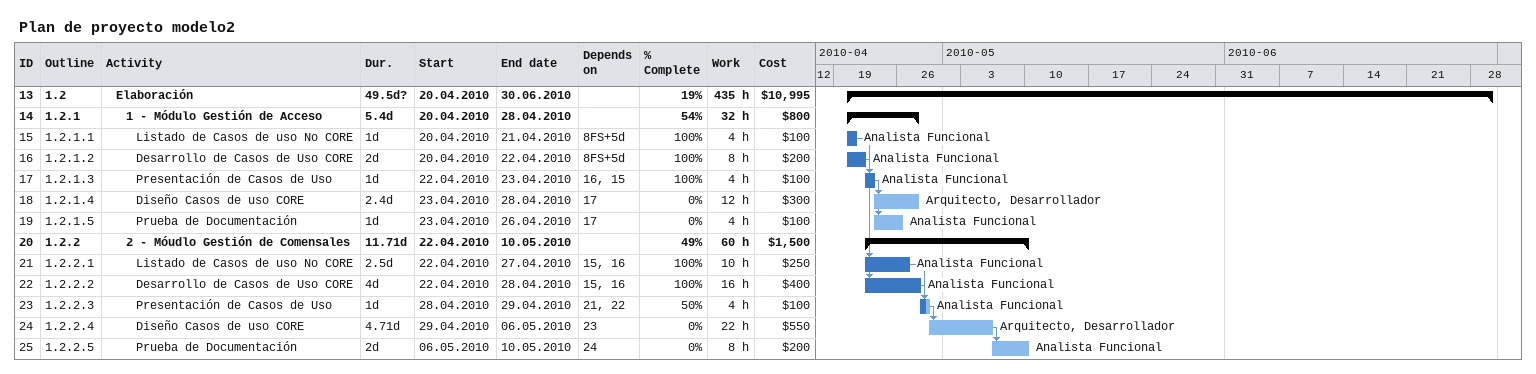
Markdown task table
Plan de proyecto modelo2

| ID | WBS | Task | Duration | Start | Finish | Predecessors | Resources | % complete | Work (h) | Cost ($) |
|---|---|---|---|---|---|---|---|---|---|---|
| 13 | 1.2 | **Elaboración** | 49.5d? | 2010-04-20 | 2010-06-30 |  |  | 19 | 435 | 10995 |
| 14 | 1.2.1 | **1 - Módulo Gestión de Acceso** | 5.4d | 2010-04-20 | 2010-04-28 |  |  | 54 | 32 | 800 |
| 15 | 1.2.1.1 | Listado de Casos de uso No CORE | 1d | 2010-04-20 | 2010-04-21 | 8FS+5d | Analista Funcional | 100 | 4 | 100 |
| 16 | 1.2.1.2 | Desarrollo de Casos de Uso CORE | 2d | 2010-04-20 | 2010-04-22 | 8FS+5d | Analista Funcional | 100 | 8 | 200 |
| 17 | 1.2.1.3 | Presentación de Casos de Uso | 1d | 2010-04-22 | 2010-04-23 | 16, 15 | Analista Funcional | 100 | 4 | 100 |
| 18 | 1.2.1.4 | Diseño Casos de uso CORE | 2.4d | 2010-04-23 | 2010-04-28 | 17 | Arquitecto, Desarrollador | 0 | 12 | 300 |
| 19 | 1.2.1.5 | Prueba de Documentación | 1d | 2010-04-23 | 2010-04-26 | 17 | Analista Funcional | 0 | 4 | 100 |
| 20 | 1.2.2 | **2 - Móudlo Gestión de Comensales** | 11.71d | 2010-04-22 | 2010-05-10 |  |  | 49 | 60 | 1500 |
| 21 | 1.2.2.1 | Listado de Casos de uso No CORE | 2.5d | 2010-04-22 | 2010-04-27 | 15, 16 | Analista Funcional | 100 | 10 | 250 |
| 22 | 1.2.2.2 | Desarrollo de Casos de Uso CORE | 4d | 2010-04-22 | 2010-04-28 | 15, 16 | Analista Funcional | 100 | 16 | 400 |
| 23 | 1.2.2.3 | Presentación de Casos de Uso | 1d | 2010-04-28 | 2010-04-29 | 21, 22 | Analista Funcional | 50 | 4 | 100 |
| 24 | 1.2.2.4 | Diseño Casos de uso CORE | 4.71d | 2010-04-29 | 2010-05-06 | 23 | Arquitecto, Desarrollador | 0 | 22 | 550 |
| 25 | 1.2.2.5 | Prueba de Documentación | 2d | 2010-05-06 | 2010-05-10 | 24 | Analista Funcional | 0 | 8 | 200 |
